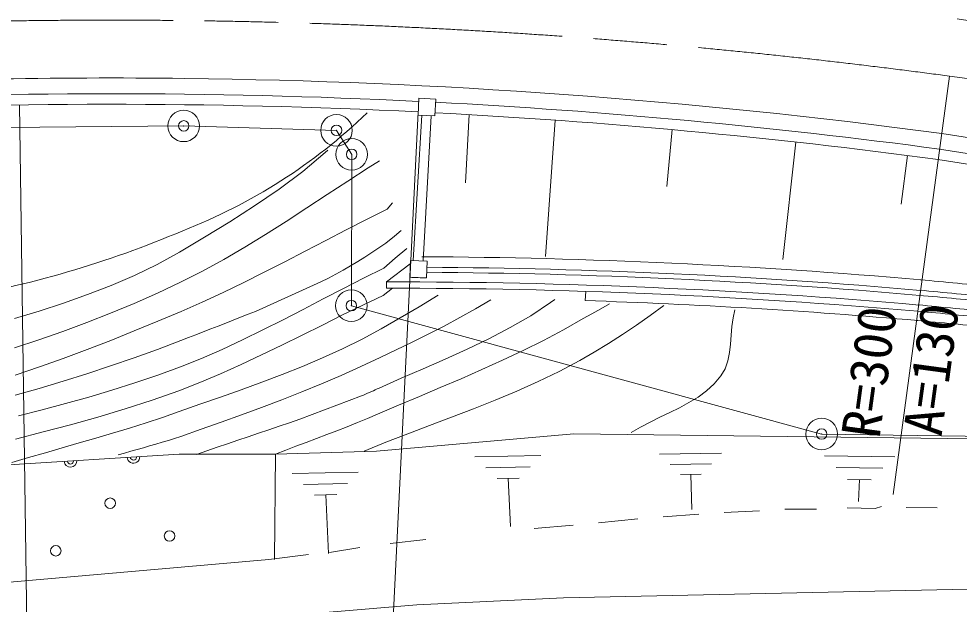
# Model space of a CAD drawing. Units: millimetres, scale not verified. Extents: x 40000 to 680000, y 20000 to 380000.
# Drawn here: x 370049 to 414723, y 278548 to 306374 of the extents above; entities that cross this region are included whole.
import ezdxf
from ezdxf.enums import TextEntityAlignment as Align

# ---------------------------------------------------------------- set-up
doc = ezdxf.new("R2010")
doc.units = ezdxf.units.MM
doc.header["$LTSCALE"] = 1000
doc.header["$PDMODE"] = 32
doc.header["$PDSIZE"] = 500
doc.linetypes.add('CHAIN', pattern=[18.5, 12, -1.5, 3.5, -1.5])
for name, color, linetype, lineweight in [('M-BGD', 7, 'Continuous', 13), ('M-BMK', 2, 'CHAIN', 13), ('M-BMK-ROW', 30, 'Continuous', 13), ('M-STR-HTXT', 7, 'Continuous', 13), ('M-STR-STRC', 7, 'Continuous', 13)]:
    doc.layers.add(name, color=color, linetype=linetype, lineweight=lineweight)
doc.styles.add('ＭＳ ゴシック', font='')
doc.styles.get('ＭＳ ゴシック').set_extended_font_data('MS Gothic')

msp = doc.modelspace()

# ---------------------------------------------------------------- linework, layer by layer
at = {"layer": 'M-BGD'}
for p, q in [((389058, 302600), (389016, 301800)), ((389058, 302600), (389016, 301800)), ((389857, 302558), (389058, 302600)), ((389857, 302558), (389058, 302600)), ((389857, 302558), (389815, 301759)), ((389857, 302558), (389815, 301759)), ((388788, 294883), (389196, 301790)), ((389016, 301800), (389815, 301759)), ((389255, 294865), (389635, 301768)), ((391449, 301819), (391262, 298574)), ((395535, 301555), (395070, 295069)), ((401086, 301105), (400841, 298402)), ((406965, 300513), (406347, 294933)), ((383539, 299119), (384611, 300012)), ((384611, 300012), (384730, 300124)), ((412263, 299878), (411965, 297566)), ((387181, 299616), (386651, 299286)), ((382415, 298278), (383539, 299119)), ((386651, 299286), (385673, 298657)), ((385673, 298657), (384700, 298021)), ((381253, 297480), (382415, 298278)), ((384700, 298021), (383729, 297382)), ((387546, 297333), (387802, 297621)), ((380067, 296719), (381253, 297480)), ((383729, 297382), (382754, 296747)), ((386570, 296841), (387546, 297333)), ((378873, 295990), (380067, 296719)), ((382754, 296747), (381775, 296122)), ((385597, 296341), (386570, 296841)), ((384627, 295836), (385597, 296341)), ((377684, 295284), (378873, 295990)), ((381775, 296122), (380786, 295514)), ((383657, 295329), (384627, 295836)), ((380786, 295514), (379785, 294928)), ((382686, 294825), (383657, 295329)), ((387932, 294993), (388478, 295451)), ((376628, 294702), (377684, 295284)), ((379785, 294928), (378769, 294371)), ((387390, 294516), (387932, 294993)), ((388653, 294889), (388621, 294088)), ((389453, 294857), (388653, 294889)), ((389453, 294857), (389421, 294057)), ((375544, 294176), (376628, 294702)), ((381713, 294327), (382686, 294825)), ((386427, 294040), (387390, 294516)), ((388647, 294731), (387514, 293869)), ((374436, 293698), (375544, 294176)), ((378769, 294371), (377734, 293848)), ((380735, 293839), (381713, 294327)), ((385470, 293551), (386427, 294040)), ((373309, 293262), (374436, 293698)), ((377734, 293848), (376637, 293335)), ((379751, 293363), (380735, 293839)), ((384515, 293057), (385470, 293551)), ((387366, 293227), (387796, 293569)), ((387514, 293869), (387514, 293569)), ((372166, 292859), (373309, 293262)), ((376637, 293335), (375528, 292846)), ((378759, 292905), (379751, 293363)), ((383561, 292560), (384515, 293057)), ((387366, 293227), (386398, 292766)), ((389075, 292690), (389975, 293234)), ((396991, 293418), (396956, 292979)), ((371011, 292482), (372166, 292859)), ((375528, 292846), (374408, 292380)), ((377758, 292466), (378759, 292905)), ((386398, 292766), (385434, 292295)), ((388169, 292162), (389075, 292690)), ((391742, 292587), (392467, 293021)), ((397692, 292593), (398111, 292831)), ((400044, 292268), (400685, 292739)), ((369850, 292124), (371011, 292482)), ((374408, 292380), (373279, 291937)), ((376648, 291999), (377758, 292466)), ((382606, 292067), (383561, 292560)), ((385434, 292295), (384473, 291817)), ((390257, 291772), (391004, 292172)), ((391004, 292172), (391742, 292587)), ((396862, 292121), (397275, 292357)), ((397275, 292357), (397692, 292593)), ((399393, 291810), (400044, 292268)), ((403978, 292158), (404066, 292547)), ((373279, 291937), (372141, 291516)), ((375534, 291538), (376648, 291999)), ((381647, 291582), (382606, 292067)), ((384473, 291817), (383513, 291338)), ((387265, 291645), (388169, 292162)), ((389502, 291386), (390257, 291772)), ((395924, 291592), (396862, 292121)), ((398735, 291365), (399393, 291810)), ((403892, 291334), (403925, 291751)), ((403925, 291751), (403978, 292158)), ((372141, 291516), (370995, 291116)), ((374415, 291088), (375534, 291538)), ((380682, 291111), (381647, 291582)), ((383513, 291338), (382551, 290862)), ((386354, 291150), (387265, 291645)), ((388742, 291009), (389502, 291386)), ((394972, 291090), (395924, 291592)), ((398066, 290935), (398735, 291365)), ((403859, 290916), (403892, 291334)), ((370995, 291116), (369842, 290735)), ((373291, 290651), (374415, 291088)), ((379709, 290659), (380682, 291111)), ((382551, 290862), (381586, 290394)), ((385426, 290689), (386354, 291150)), ((387980, 290639), (388742, 291009)), ((394008, 290609), (394972, 291090)), ((397388, 290522), (398066, 290935)), ((403811, 290506), (403859, 290916)), ((372161, 290229), (373291, 290651)), ((378726, 290231), (379709, 290659)), ((381586, 290394), (380616, 289938)), ((384483, 290258), (385426, 290689)), ((387219, 290272), (387980, 290639)), ((393035, 290148), (394008, 290609)), ((396699, 290127), (397388, 290522)), ((403731, 290110), (403811, 290506)), ((371026, 289824), (372161, 290229)), ((377730, 289832), (378726, 290231)), ((380616, 289938), (379638, 289500)), ((383527, 289852), (384483, 290258)), ((386297, 289840), (387219, 290272)), ((392053, 289702), (393035, 290148)), ((395718, 289609), (396699, 290127)), ((403602, 289739), (403731, 290110)), ((369884, 289440), (371026, 289824)), ((376653, 289437), (377730, 289832)), ((379638, 289500), (378651, 289085)), ((382561, 289467), (383527, 289852)), ((385367, 289424), (386297, 289840)), ((391066, 289268), (392053, 289702)), ((394720, 289127), (395718, 289609)), ((403406, 289400), (403602, 289739)), ((374472, 288721), (375566, 289067)), ((375566, 289067), (376653, 289437)), ((378651, 289085), (377653, 288697)), ((380610, 288743), (381588, 289099)), ((381588, 289099), (382561, 289467)), ((384430, 289024), (385367, 289424)), ((390074, 288842), (391066, 289268)), ((393706, 288676), (394720, 289127)), ((403084, 289020), (403406, 289400)), ((373371, 288394), (374472, 288721)), ((377653, 288697), (376381, 288246)), ((379629, 288394), (380610, 288743)), ((382539, 288263), (383487, 288637)), ((383487, 288637), (384430, 289024)), ((389081, 288421), (390074, 288842)), ((392681, 288249), (393706, 288676)), ((402316, 288392), (402718, 288687)), ((402718, 288687), (403084, 289020)), ((372265, 288084), (373371, 288394)), ((376381, 288246), (375098, 287831)), ((378648, 288049), (379629, 288394)), ((381586, 287900), (382539, 288263)), ((388088, 288002), (389081, 288421)), ((391647, 287840), (392681, 288249)), ((401887, 288128), (402316, 288392)), ((370040, 287504), (371154, 287788)), ((371154, 287788), (372265, 288084)), ((375098, 287831), (373805, 287445)), ((376883, 287430), (377668, 287702)), ((377668, 287702), (378648, 288049)), ((380629, 287546), (381586, 287900)), ((387096, 287580), (388088, 288002)), ((390608, 287441), (391647, 287840)), ((400973, 287656), (401436, 287885)), ((401436, 287885), (401887, 288128)), ((373805, 287445), (372504, 287081)), ((376094, 287170), (376883, 287430)), ((379670, 287200), (380629, 287546)), ((386133, 287180), (386616, 287377)), ((386616, 287377), (387096, 287580)), ((389567, 287047), (390608, 287441)), ((400039, 287207), (400505, 287433)), ((400505, 287433), (400973, 287656)), ((372504, 287081), (371199, 286734)), ((374505, 286679), (375301, 286920)), ((375301, 286920), (376094, 287170)), ((377746, 286526), (378709, 286861)), ((378709, 286861), (379670, 287200)), ((385164, 286797), (385649, 286987)), ((385649, 286987), (386133, 287180)), ((388527, 286650), (389567, 287047)), ((399146, 286713), (399584, 286970)), ((399584, 286970), (400039, 287207)), ((371199, 286734), (369890, 286398)), ((372909, 286211), (373708, 286443)), ((373708, 286443), (374505, 286679)), ((377157, 286334), (377452, 286428)), ((377452, 286428), (377746, 286526)), ((383703, 286238), (384190, 286424)), ((384190, 286424), (384677, 286610)), ((384677, 286610), (385164, 286797)), ((387037, 285825), (396415, 286639)), ((387491, 286245), (388527, 286650)), ((396415, 286639), (415439, 286412)), ((371311, 285750), (372110, 285981)), ((372110, 285981), (372909, 286211)), ((375668, 285902), (375967, 285985)), ((375967, 285985), (376265, 286070)), ((376265, 286070), (376563, 286155)), ((376563, 286155), (376861, 286243)), ((376861, 286243), (377157, 286334)), ((382729, 285866), (383216, 286053)), ((383216, 286053), (383703, 286238)), ((386463, 285824), (387491, 286245)), ((366514, 284991), (377672, 285683)), ((369717, 285277), (370513, 285516)), ((370513, 285516), (371311, 285750)), ((374774, 285646), (375071, 285733)), ((375071, 285733), (375370, 285818)), ((375370, 285818), (375668, 285902)), ((377672, 285683), (382244, 285677)), ((382244, 285677), (382197, 280677)), ((382244, 285677), (382729, 285866)), ((382244, 285677), (387037, 285825)), ((391707, 285547), (394852, 285618)), ((400487, 285675), (403438, 285724)), ((408329, 285607), (411665, 285556)), ((392243, 285034), (394339, 285082)), ((400987, 285191), (402955, 285224)), ((408876, 285043), (411100, 285008)), ((383030, 284757), (386176, 284828)), ((401487, 284707), (402471, 284724)), ((401979, 284715), (402023, 283046)), ((383566, 284244), (385663, 284292)), ((392779, 284522), (393827, 284546)), ((393303, 284534), (393414, 282240)), ((409424, 284478), (410535, 284461)), ((409980, 284470), (409939, 283426)), ((384103, 283732), (385151, 283756)), ((384627, 283744), (384761, 280954)), ((402350, 282835), (400666, 282704)), ((403559, 282913), (405232, 282986)), ((407940, 283060), (406441, 283069)), ((410727, 283090), (409404, 283126)), ((410727, 283090), (411026, 283185)), ((412211, 283151), (413683, 283137)), ((397595, 282423), (399452, 282601)), ((396382, 282298), (394531, 282152)), ((389392, 281620), (387691, 281434)), ((386255, 281249), (384813, 281011)), ((353890, 278214), (381931, 280670)), ((381931, 280670), (383807, 280912))]:
    msp.add_line(p, q, dxfattribs=at)
for points in [[(413792, 300180), (427564, 298030), (441292, 295389), (468703, 289277)], [(413715, 299686), (427478, 297538), (441191, 294900), (468594, 288789)], [(381295, 292469), (384404, 293865), (384759, 294048), (385112, 294236), (385462, 294429), (385809, 294628), (386152, 294833), (386492, 295044), (386827, 295261), (387158, 295484), (387484, 295715), (387904, 296040), (388210, 296310)], [(383405, 287342), (386329, 288452), (386423, 288492), (386517, 288532), (386611, 288572), (386705, 288613), (386799, 288654), (386892, 288696), (386986, 288737), (387079, 288779), (387172, 288822), (388208, 289285), (389255, 289741), (390305, 290201), (391349, 290673), (392380, 291168), (393390, 291694), (394369, 292263), (395309, 292882), (395514, 293039)], [(369884, 288482), (371023, 288807), (372158, 289146), (373288, 289501), (374412, 289871), (375531, 290258), (376643, 290662), (377749, 291083), (378104, 291221), (378459, 291358), (378814, 291495), (379169, 291632), (379524, 291769), (379879, 291907), (380234, 292046), (380588, 292186), (380942, 292327), (381295, 292469)], [(378487, 285658), (378976, 285834), (379466, 286007), (379958, 286176), (380450, 286343), (380943, 286509), (381436, 286674), (381929, 286839), (382422, 287005), (382914, 287172), (383405, 287342)], [(424893, 279057), (414408, 279246), (395922, 278858), (388955, 278513), (376661, 277481), (339447, 273044), (328992, 271630), (250301, 259951), (210914, 254037), (205996, 253328), (201674, 252485), (186609, 250349), (171390, 248588), (158108, 247419), (138650, 246385), (119472, 246346), (100311, 247425), (67075, 251084)]]:
    msp.add_lwpolyline(points, dxfattribs=at)
for centre in [(374390, 283349), (377209, 281792), (371806, 281087)]:
    msp.add_circle(centre, 250, dxfattribs=at)
for centre, radius, start, end in [((374383, 6312), 296500, 87.16447, 92.89907), ((374383, 6312), 296000, 87.16473, 92.89907), ((374382, 6311), 296500, 82.36181, 87.00982), ((368267, 320919), 26412, 291.2471, 313.958), ((374383, 6312), 296000, 82.3618, 87.00987), ((358382, 342068), 49730, 279.6143, 293.0319), ((387667, 5571), 289498, 84.99537, 89.69827), ((387667, 5571), 288998, 84.99537, 89.64831), ((377672, -1409), 295700, 87.72291, 87.87792), ((387667, 5571), 288758, 84.99537, 89.64991), ((377385, -93907), 389498, 84.25076, 84.77121), ((387667, 5571), 288298, 84.99537, 90.03045), ((387666, 5521), 288048, 85.00246, 90.03023), ((377385, -93907), 388758, 84.25076, 84.77121), ((377385, -93907), 388998, 84.25076, 84.77121), ((387667, 5571), 287558, 84.99537, 88.14882), ((377385, -93907), 388298, 84.25076, 84.77121), ((377385, -93907), 387998, 84.25878, 84.76905), ((377385, -93907), 387558, 84.25076, 84.77121), ((375496, 285548), 300, 183.5493, 3.5505), ((375496, 285548), 150, 183.5502, 3.5501), ((372502, 285362), 300, 183.5511, 3.5487), ((372502, 285362), 150, 183.5471, 3.5519)]:
    msp.add_arc(centre, radius, start, end, dxfattribs=at)
at = {"layer": 'M-BMK'}
msp.add_lwpolyline([(469491, 292688), (464620, 293813), (459746, 294931), (454870, 296034), (449988, 297116), (445100, 298169), (440205, 299185), (435300, 300158), (430386, 301081), (425461, 301945), (420526, 302743), (415578, 303469), (414257, 303649)], dxfattribs=at)
msp.add_arc((374382, 6311), 300000, 82.3618, 92.89907, dxfattribs=at)
at = {"layer": 'M-BMK-ROW'}
for points in [[(314085, 281873), (315955, 289296), (316225, 296297), (338568, 299157), (358315, 300832), (365909, 301180), (377884, 301284), (385141, 301072), (385863, 299931), (385848, 292737)], [(385848, 292737), (408189, 286636), (428633, 286343), (435268, 284310), (438464, 283265), (448791, 282381), (468782, 280040), (470943, 279881), (488783, 277230), (508809, 274032), (511337, 271667), (518841, 269281)]]:
    msp.add_lwpolyline(points, dxfattribs=at)
for centre in [(377884, 301284), (385141, 301072), (385863, 299931), (385848, 292737), (408189, 286636)]:
    msp.add_circle(centre, 750, dxfattribs=at)
for p in [(377884, 301284), (385141, 301072), (385863, 299931), (385848, 292737), (408189, 286636)]:
    msp.add_point(p, dxfattribs=at)
at = {"layer": 'M-STR-HTXT'}
for p, q in [((414257, 303649), (411590, 283760)), ((370076, 302280), (371182, 226279)), ((389024, 301949), (384592, 212471))]:
    msp.add_line(p, q, dxfattribs=at)
at = {"layer": 'M-STR-STRC'}
for points in [[(414623, 306374), (428648, 304185), (442557, 301510), (470111, 295367)], [(413892, 300923), (427694, 298769), (441444, 296124), (468872, 290008)]]:
    msp.add_lwpolyline(points, dxfattribs=at)
for start, end in [(89.31719, 92.89908), (82.36181, 89.317)]:
    msp.add_arc((374382, 6311), 297250, start, end, dxfattribs=at)

# ---------------------------------------------------------------- texts
at = {"layer": 'M-STR-HTXT', "style": 'ＭＳ ゴシック'}
for s, p in [('R=300', (411477, 286303)), ('A=130', (414426, 286424))]:
    msp.add_text(s, height=1833, rotation=82.256, dxfattribs=at).set_placement(p, align=Align.BOTTOM_LEFT)

doc.saveas('drawing.dxf')
